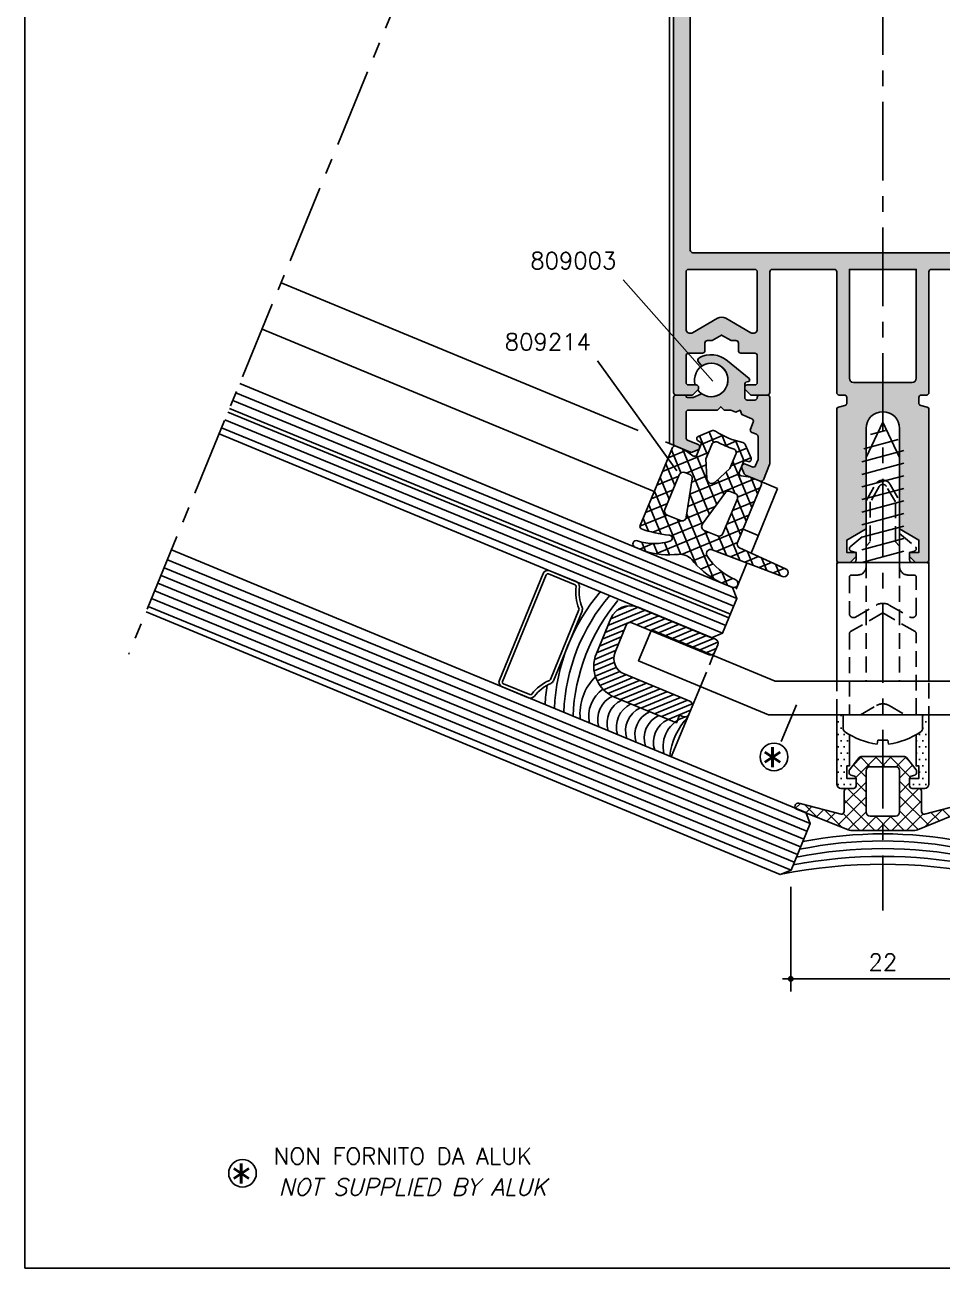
# Model space of a CAD drawing. Extents: x 0 to 1130, y -960 to 577.
# Drawn here: x 690 to 799.6, y -320 to -171.5 of the extents above; entities that cross this region are included whole.
import ezdxf

# ---------------------------------------------------------------- set-up
doc = ezdxf.new("R2010")
doc.units = 0
doc.header["$LTSCALE"] = 7.5
doc.header["$MEASUREMENT"] = 0
doc.linetypes.add('CENTER', pattern=[2, 1.25, -0.25, 0.25, -0.25])
doc.linetypes.add('HIDDEN', pattern=[0.375, 0.25, -0.125])
doc.layers.get('0').update_dxf_attribs({"linetype": 'CONTINUOUS'})
doc.layers.get('DEFPOINTS').update_dxf_attribs({"linetype": 'CONTINUOUS'})
for name, color, linetype in [('ACCESSORI', 200, 'CONTINUOUS'), ('ASSI', 1, 'CENTER'), ('FILL', 8, 'CONTINUOUS'), ('FINE', 7, 'CONTINUOUS'), ('GOMMA', 3, 'CONTINUOUS'), ('GROSSA', 4, 'CONTINUOUS'), ('MARCHIO', 7, 'CONTINUOUS'), ('NASC', 7, 'HIDDEN'), ('QUOTE', 254, 'CONTINUOUS'), ('TESTO', 2, 'CONTINUOUS'), ('TRATTEGGI', 140, 'CONTINUOUS'), ('VETRO', 6, 'CONTINUOUS'), ('VITERIA', 40, 'CONTINUOUS')]:
    doc.layers.add(name, color=color, linetype=linetype)
doc.styles.add('ING', font='romans.shx', dxfattribs={"oblique": 15})
doc.styles.get("Standard").update_dxf_attribs({"font": 'romans.shx'})
doc.dimstyles.new('SCALA_1-1$0', dxfattribs={"dimtxt": 2, "dimasz": 1, "dimexe": 1.5, "dimexo": 1.5, "dimgap": 1, "dimtad": 3, "dimdsep": 46, "dimtxsty": 'Standard', "dimblk1": 'PUNTO', "dimblk2": 'PUNTO', "dimsah": 1, "dimcen": 0.09, "dimclrt": 2, "dimadec": 0, "dimazin": 0, "dimtfac": 0.7, "dimtmove": 0, "dimatfit": 3, "dimldrblk": 'PUNTO', "dimfxl": 1, "dimtolj": 2, "dimarcsym": 0})

# ---------------------------------------------------------------- blocks, each defined once
blk = doc.blocks.new('PUNTO')
blk.add_line((-1, 0), (1, 0))
at = {"const_width": 0.35}
blk.add_lwpolyline([(-0.175, 0, 1), (0.175, 0, 1)], format="xyb", close=True, dxfattribs=at)
blk = doc.blocks.new('*D156')
at = {"layer": 'DEFPOINTS', "color": 0, "transparency": 16777216}
for p in [(781.48, -272.97), (803.48, -272.97), (803.48, -285.45)]:
    blk.add_point(p, dxfattribs=at)
at = {"layer": 'FINE', "color": 0, "lineweight": -2, "transparency": 16777216}
for p, q in [((781.48, -274.47), (781.48, -286.95)), ((803.48, -274.47), (803.48, -286.95)), ((782.48, -285.45), (802.48, -285.45))]:
    blk.add_line(p, q, dxfattribs=at)
at = {"layer": 'FINE', "color": 0, "lineweight": -2, "transparency": 16777216, "rotation": 180}
blk.add_blockref('PUNTO', (781.48, -285.45), dxfattribs=at)
at = {"layer": 'FINE', "color": 0, "lineweight": -2, "transparency": 16777216}
blk.add_blockref('PUNTO', (803.48, -285.45), dxfattribs=at)
at = {"layer": 'FINE', "color": 2, "transparency": 16777216, "insert": (792.48, -283.45), "char_height": 2, "attachment_point": 5}
blk.add_mtext('\\A2;22', dxfattribs=at)

msp = doc.modelspace()

# ---------------------------------------------------------------- hatches: boundary and pattern name
at = {"layer": 'FILL'}
h = msp.add_hatch(color=253, dxfattribs=at)
edge = h.paths.add_edge_path(flags=16)
edge.add_arc((769.7765, -114.6111), 0.3, 90, 180)
edge.add_line((769.4765, -114.6111), (769.4765, -198.4111))
edge.add_arc((769.7765, -198.4111), 0.3, 180, 270)
edge.add_line((769.7765, -198.7111), (815.1765, -198.7111))
edge.add_arc((815.1765, -198.4111), 0.3, 270, 360)
edge.add_line((815.4765, -198.4111), (815.4765, -114.6111))
edge.add_arc((815.1765, -114.6111), 0.3, 0, 90)
edge.add_line((815.1765, -114.3111), (769.7765, -114.3111))
edge = h.paths.add_edge_path()
edge.add_line((777.1765, -214.5111), (776.2765, -214.5111))
edge.add_arc((776.2765, -214.8111), 0.3, 90, 180)
edge.add_line((775.9765, -214.8111), (775.9765, -214.8868))
edge.add_arc((776.2765, -214.8868), 0.3, 180, 225)
edge.add_line((776.0644, -215.099), (776.5886, -215.6232))
edge.add_arc((776.8008, -215.4111), 0.3, 225, 270)
edge.add_line((776.8008, -215.7111), (778.6765, -215.7111))
edge.add_arc((778.6765, -215.4111), 0.3, 270, 360)
edge.add_line((778.9765, -215.4111), (778.9765, -201.0111))
edge.add_arc((779.2765, -201.0111), 0.3, 90, 180, ccw=False)
edge.add_line((779.2765, -200.7111), (786.6765, -200.7111))
edge.add_arc((786.6765, -201.0111), 0.3, 0, 90, ccw=False)
edge.add_line((786.9765, -201.0111), (786.9765, -215.4111))
edge.add_arc((787.2765, -215.4111), 0.3, 180, 270)
edge.add_line((787.2765, -215.7111), (787.8765, -215.7111))
edge.add_arc((787.8765, -216.0111), 0.3, 0, 90, ccw=False)
edge.add_line((788.1765, -216.0111), (788.1765, -216.6594))
edge.add_arc((787.8765, -216.6594), 0.3, -75, 0, ccw=False)
edge.add_line((787.9542, -216.9492), (787.1989, -217.1515))
edge.add_arc((787.2765, -217.4413), 0.3, 105, 180)
edge.add_line((786.9765, -217.4413), (786.9765, -235.4111))
edge.add_arc((787.2765, -235.4111), 0.3, 180, 270)
edge.add_line((787.2765, -235.7111), (788.5765, -235.7111))
edge.add_line((788.5765, -235.7111), (789.2765, -235.0111))
edge.add_line((789.2765, -235.0111), (789.2765, -234.5111))
edge.add_line((789.2765, -234.5111), (788.1765, -234.5111))
edge.add_line((788.1765, -234.5111), (788.1765, -233.039))
edge.add_line((788.1765, -233.039), (790.4765, -231.7111))
edge.add_line((790.4765, -231.7111), (790.4765, -219.7111))
edge.add_arc((792.4765, -219.7111), 2, 0, 180, ccw=False)
edge.add_line((794.4765, -219.7111), (794.4765, -231.7111))
edge.add_line((794.4765, -231.7111), (796.7765, -233.039))
edge.add_line((796.7765, -233.039), (796.7765, -234.5111))
edge.add_line((796.7765, -234.5111), (795.6765, -234.5111))
edge.add_line((795.6765, -234.5111), (795.6765, -235.0111))
edge.add_line((795.6765, -235.0111), (796.3765, -235.7111))
edge.add_line((796.3765, -235.7111), (797.6765, -235.7111))
edge.add_arc((797.6765, -235.4111), 0.3, 270, 360)
edge.add_line((797.9765, -235.4111), (797.9765, -217.4413))
edge.add_arc((797.6765, -217.4413), 0.3, 0, 75)
edge.add_line((797.7542, -217.1515), (796.9989, -216.9492))
edge.add_arc((797.0765, -216.6594), 0.3, 180, 255, ccw=False)
edge.add_line((796.7765, -216.6594), (796.7765, -216.5111))
edge.add_line((796.7765, -216.5111), (796.7765, -216.0111))
edge.add_arc((797.0765, -216.0111), 0.3, 90, 180, ccw=False)
edge.add_line((797.0765, -215.7111), (797.6765, -215.7111))
edge.add_arc((797.6765, -215.4111), 0.3, 270, 360)
edge.add_line((797.9765, -215.4111), (797.9765, -201.0111))
edge.add_arc((798.2765, -201.0111), 0.3, 90, 180, ccw=False)
edge.add_line((798.2765, -200.7111), (805.6765, -200.7111))
edge.add_arc((805.6765, -201.0111), 0.3, 0, 90, ccw=False)
edge.add_line((805.9765, -201.0111), (805.9765, -215.4111))
edge.add_arc((806.2765, -215.4111), 0.3, 180, 270)
edge.add_line((806.2765, -215.7111), (808.1522, -215.7111))
edge.add_arc((808.1522, -215.4111), 0.3, 270, 315)
edge.add_line((808.3644, -215.6232), (808.8886, -215.099))
edge.add_arc((808.6765, -214.8868), 0.3, 315, 360)
edge.add_line((808.9765, -214.8868), (808.9765, -214.8111))
edge.add_arc((808.6765, -214.8111), 0.3, 0, 90)
edge.add_line((808.6765, -214.5111), (807.7765, -214.5111))
edge.add_arc((807.7765, -214.2111), 0.3, 180, 270, ccw=False)
edge.add_line((807.4765, -214.2111), (807.4765, -211.0111))
edge.add_arc((807.7765, -211.0111), 0.3, 90, 180, ccw=False)
edge.add_line((807.7765, -210.7111), (809.4265, -210.7111))
edge.add_arc((809.4265, -210.4111), 0.3, 270, 360)
edge.add_line((809.7265, -210.4111), (809.7265, -209.5111))
edge.add_arc((810.0265, -209.5111), 0.3, 90, 180, ccw=False)
edge.add_line((810.0265, -209.2111), (810.5925, -209.2111))
edge.add_line((810.5925, -209.2111), (811.7265, -208.5564))
edge.add_line((811.7265, -208.5564), (812.8605, -209.2111))
edge.add_line((812.8605, -209.2111), (813.4265, -209.2111))
edge.add_arc((813.4265, -209.5111), 0.3, 0, 90, ccw=False)
edge.add_line((813.7265, -209.5111), (813.7265, -210.4111))
edge.add_arc((814.0265, -210.4111), 0.3, 180, 270)
edge.add_line((814.0265, -210.7111), (815.6765, -210.7111))
edge.add_arc((815.6765, -211.0111), 0.3, 0, 90, ccw=False)
edge.add_line((815.9765, -211.0111), (815.9765, -214.2111))
edge.add_arc((815.6765, -214.2111), 0.3, 270, 360, ccw=False)
edge.add_line((815.6765, -214.5111), (814.7765, -214.5111))
edge.add_arc((814.7765, -214.8111), 0.3, 90, 180)
edge.add_line((814.4765, -214.8111), (814.4765, -214.8868))
edge.add_arc((814.7765, -214.8868), 0.3, 180, 225)
edge.add_line((814.5644, -215.099), (815.0886, -215.6232))
edge.add_arc((815.3008, -215.4111), 0.3, 225, 270)
edge.add_line((815.3008, -215.7111), (817.1765, -215.7111))
edge.add_arc((817.1765, -215.4111), 0.3, 270, 360)
edge.add_line((817.4765, -215.4111), (817.4765, -111.7111))
edge.add_arc((816.4765, -111.7111), 1, 0, 90)
edge.add_line((816.4765, -110.7111), (768.4765, -110.7111))
edge.add_arc((768.4765, -111.7111), 1, 90, 180)
edge.add_line((767.4765, -111.7111), (767.4765, -215.4111))
edge.add_arc((767.7765, -215.4111), 0.3, 180, 270)
edge.add_line((767.7765, -215.7111), (769.6522, -215.7111))
edge.add_arc((769.6522, -215.4111), 0.3, 270, 315)
edge.add_line((769.8644, -215.6232), (770.3886, -215.099))
edge.add_arc((770.1765, -214.8868), 0.3, 315, 360)
edge.add_line((770.4765, -214.8868), (770.4765, -214.8111))
edge.add_arc((770.1765, -214.8111), 0.3, 0, 90)
edge.add_line((770.1765, -214.5111), (769.2765, -214.5111))
edge.add_arc((769.2765, -214.2111), 0.3, 180, 270, ccw=False)
edge.add_line((768.9765, -214.2111), (768.9765, -211.0111))
edge.add_arc((769.2765, -211.0111), 0.3, 90, 180, ccw=False)
edge.add_line((769.2765, -210.7111), (770.9265, -210.7111))
edge.add_arc((770.9265, -210.4111), 0.3, 270, 360)
edge.add_line((771.2265, -210.4111), (771.2265, -209.5111))
edge.add_arc((771.5265, -209.5111), 0.3, 90, 180, ccw=False)
edge.add_line((771.5265, -209.2111), (772.0925, -209.2111))
edge.add_line((772.0925, -209.2111), (773.2265, -208.5564))
edge.add_line((773.2265, -208.5564), (774.3605, -209.2111))
edge.add_line((774.3605, -209.2111), (774.9265, -209.2111))
edge.add_arc((774.9265, -209.5111), 0.3, 0, 90, ccw=False)
edge.add_line((775.2265, -209.5111), (775.2265, -210.4111))
edge.add_arc((775.5265, -210.4111), 0.3, 180, 270)
edge.add_line((775.5265, -210.7111), (777.1765, -210.7111))
edge.add_arc((777.1765, -211.0111), 0.3, 0, 90, ccw=False)
edge.add_line((777.4765, -211.0111), (777.4765, -214.2111))
edge.add_arc((777.1765, -214.2111), 0.3, -90, 0, ccw=False)
edge = h.paths.add_edge_path(flags=16)
edge.add_line((768.9765, -207.8347), (768.9765, -201.0111))
edge.add_arc((769.2765, -201.0111), 0.3, 90, 180, ccw=False)
edge.add_line((769.2765, -200.7111), (777.1765, -200.7111))
edge.add_arc((777.1765, -201.0111), 0.3, 0, 90, ccw=False)
edge.add_line((777.4765, -201.0111), (777.4765, -207.8347))
edge.add_arc((776.9765, -207.8347), 0.5, -120, 0, ccw=False)
edge.add_line((776.7265, -208.2677), (773.7265, -206.5357))
edge.add_arc((773.2265, -207.4017), 1, 60, 120)
edge.add_line((772.7265, -206.5357), (769.7265, -208.2677))
edge.add_arc((769.4765, -207.8347), 0.5, 180, 300, ccw=False)
edge = h.paths.add_edge_path(flags=16)
edge.add_line((796.4765, -213.7111), (796.4765, -200.7111))
edge.add_line((796.4765, -200.7111), (788.4765, -200.7111))
edge.add_line((788.4765, -200.7111), (788.4765, -213.7111))
edge.add_arc((788.9765, -213.7111), 0.5, 180, 270)
edge.add_line((788.9765, -214.2111), (795.9765, -214.2111))
edge.add_arc((795.9765, -213.7111), 0.5, 270, 360)
edge = h.paths.add_edge_path(flags=16)
edge.add_arc((811.7265, -207.4017), 1, 60, 120, ccw=False)
edge.add_line((812.2265, -206.5357), (815.2265, -208.2677))
edge.add_arc((815.4765, -207.8347), 0.5, 240, 360)
edge.add_line((815.9765, -207.8347), (815.9765, -201.0111))
edge.add_arc((815.6765, -201.0111), 0.3, 0, 90)
edge.add_line((815.6765, -200.7111), (807.7765, -200.7111))
edge.add_arc((807.7765, -201.0111), 0.3, 90, 180)
edge.add_line((807.4765, -201.0111), (807.4765, -207.8347))
edge.add_arc((807.9765, -207.8347), 0.5, 180, 300)
edge.add_line((808.2265, -208.2677), (811.2265, -206.5357))
msp.add_hatch(color=253, dxfattribs=at).paths.add_polyline_path([(778.9765, -216.0111, 0.41421356), (778.6765, -215.7111), (777.7765, -215.7111, 0.41421356), (777.4765, -216.0111, -0.41421356), (777.1765, -216.3111), (776.2765, -216.3111, -0.41421356), (775.9765, -216.0111), (775.9765, -214.3783, -0.33945426), (776.1247, -214.1851), (776.4283, -214.1038, 0.60661482), (776.5052, -213.7575), (773.9062, -211.6141, 0.30885446), (770.5395, -211.2777, 0.4472136), (770.4374, -211.7131), (770.7199, -212.1164, 0.38779458), (770.983, -212.1753, -1.76261621), (770.9183, -215.6082, 0.2537088), (770.728, -215.5967), (769.8392, -216.0111), (769.1265, -216.0111, -0.41421356), (768.9765, -215.8611, 0.41421356), (768.8265, -215.7111), (767.7719, -215.7111, 0.41421356), (767.4719, -216.0111), (767.4719, -221.5082, 0.30334668), (767.6571, -221.7853), (769.4852, -222.5425, 0.19891237), (769.7148, -222.5425), (770.3998, -222.2588, 0.23202478), (770.5744, -222.0606, 0.45178835), (770.4287, -221.6345), (769.1571, -221.1078, -0.30334668), (768.9719, -220.8306), (768.9719, -217.8111, -0.41421356), (769.2719, -217.5111), (772.7194, -217.5111), (773.1173, -217.1111), (773.5152, -217.5111), (774.3235, -217.5111), (774.9072, -217.7529), (775.4279, -217.5356), (775.6424, -218.0574), (776.8454, -218.5557, -0.41421356), (777.0077, -218.9477), (776.6633, -219.7792, 0.41421356), (776.8257, -220.1711), (777.3913, -220.4054, -0.30334668), (777.5765, -220.6826), (777.5765, -223.4049), (777.2763, -224.1439, -0.41623157), (776.8836, -224.3082), (776.0644, -223.9689, 0.45178835), (775.6602, -224.1671, 0.23202478), (775.6435, -224.4308), (775.9272, -225.1158, 0.19891237), (776.0895, -225.2782), (777.8178, -225.9941, 0.41623157), (778.2106, -225.8298), (778.9545, -223.9984, 0.09675376), (778.9765, -223.8855)])
h = msp.add_hatch(dxfattribs=at)
h.set_pattern_fill('ANSI37', color=137, scale=10, angle=337.5, style=0)
h.set_pattern_definition([(22.5, (690, -320), (-0.478354, 1.154849), []), (112.5, (690, -320), (-1.154849, -0.478354), [])])
h.paths.add_polyline_path([(768.2957, -234.7411, 0.02794882), (768.0723, -234.7462), (767.5663, -234.7738, -0.11061204), (763.7454, -234.2315), (762.8127, -233.8452, -0.92924617), (763.1712, -233.1324, 0.16496881), (767.1622, -233.1255, 0.79048834), (766.9215, -232.4643, -0.0531271), (763.6547, -231.7039, -0.41421356), (763.4923, -231.3119), (767.3556, -221.9852, -0.41421356), (767.7475, -221.8228), (768.8575, -222.2826, -0.06554346), (768.9253, -222.3217), (769.7822, -222.9792, 0.49314543), (770.242, -222.856), (770.7692, -221.5833, 0.38887873), (770.6768, -221.3294), (770.4143, -221.1928, -0.63707026), (770.4381, -220.6495), (772.0168, -219.9956, -0.24541991), (772.4779, -220.0366, 0.04434286), (774.047, -220.8561), (773.6643, -221.78, -0.0226568), (772.7535, -221.3534, 0.44100912), (772.0592, -221.6048), (771.3507, -223.3153), (771.4545, -225.6939, 0.29147342), (771.8244, -226.2221)])
h.paths.add_polyline_path([(769.7172, -225.7259, 0.32883045), (769.4107, -225.2177), (768.8234, -224.9744, 0.41421356), (768.1701, -225.245), (766.448, -229.4025, 0.41421356), (766.7186, -230.0557), (768.3063, -230.7134, 0.5050829), (768.9955, -230.2977)], flags=16)
h.paths.add_polyline_path([(771.8244, -226.2221, 0.29147342), (772.4593, -226.1101), (774.2147, -224.5016), (774.9232, -222.7911, 0.44100912), (774.61, -222.1224, -0.0226568), (773.6643, -221.78), (774.047, -220.8561, 0.04434286), (775.736, -221.3861, -0.24541991), (776.0911, -221.6832), (776.745, -223.2619, -0.63707026), (776.3776, -223.6628), (776.0955, -223.5739, 0.38887873), (775.8505, -223.6881), (775.3234, -224.9608, 0.49314543), (775.5614, -225.373), (776.6714, -225.5192), (777.8178, -225.9941, -0.41421356), (777.9802, -226.386), (775.1043, -233.3291, 0.4052433), (775.3608, -233.9763), (777.4246, -234.9064), (776.3105, -235.8009), (772.0759, -234.1979, 0.67565586), (771.4473, -234.8803, 0.14945272), (774.8647, -237.7597, -0.92574555), (774.5335, -238.7001), (773.1068, -238.1091, -0.09819273), (769.951, -235.7311), (769.6565, -235.339, 0.19269455), (768.2957, -234.7411)])
h.paths.add_polyline_path([(770.9427, -231.1043, 0.5050829), (771.1361, -231.8855), (772.7238, -232.5432, 0.41421356), (773.3771, -232.2726), (775.0992, -228.1151, 0.41421356), (774.8286, -227.4618), (774.2413, -227.2186, 0.32883045), (773.6652, -227.3612)], flags=16)
h.paths.add_polyline_path([(776.3105, -235.8009), (777.4246, -234.9064), (780.8615, -236.4554, -0.96973923), (780.479, -237.3788)])
h = msp.add_hatch(dxfattribs=at)
h.set_pattern_fill('DOTS', color=2, scale=12, style=0)
h.set_pattern_definition([(0, (690, -320), (0.375, 0.75), [0, -0.75])])
h.paths.add_polyline_path([(788.4765, -256.2695, -0.01725615), (787.9447, -255.9329, -0.24790307), (787.7265, -255.5199), (787.7265, -253.9005), (786.9765, -253.9005), (786.9765, -262.2111, 0.41421356), (787.4765, -262.7111), (788.9765, -262.7111, 0.41421356), (789.2765, -262.4111), (789.2765, -261.531, 0.01654728), (789.2759, -261.5111), (788.1765, -261.5111), (788.1765, -260.0111), (788.4765, -260.0111)])
h.paths.add_polyline_path([(797.9765, -253.9005), (797.2265, -253.9005), (797.2265, -255.5245, -0.24957572), (797.0057, -255.9393, -0.01675791), (796.4765, -256.2703), (796.4765, -260.0111), (796.7765, -260.0111), (796.7765, -261.5111), (795.6772, -261.5111, 0.01654728), (795.6765, -261.531), (795.6765, -262.4111, 0.41421356), (795.9765, -262.7111), (797.4765, -262.7111, 0.41421356), (797.9765, -262.2111)])
h = msp.add_hatch(dxfattribs=at)
h.set_pattern_fill('ANSI37', color=137, scale=10, angle=90, style=0)
h.set_pattern_definition([(135, (690, -320), (-0.883883, -0.883883), []), (225, (690, -320), (0.883883, -0.883883), [])])
edge = h.paths.add_edge_path(flags=16)
edge.add_arc((793.9765, -265.5168), 0.5, 270, 360)
edge.add_line((794.4765, -265.5168), (794.4765, -260.6032))
edge.add_arc((793.9765, -260.6032), 0.5, 360, 450)
edge.add_line((793.9765, -260.1032), (790.9765, -260.1032))
edge.add_arc((790.9765, -260.6032), 0.5, 90, 180)
edge.add_line((790.4765, -260.6032), (790.4765, -265.5168))
edge.add_arc((790.9765, -265.5168), 0.5, 180, 270)
edge.add_line((790.9765, -266.0168), (793.9765, -266.0168))
edge = h.paths.add_edge_path()
edge.add_line((789.0725, -261.2467), (788.6409, -261.1009))
edge.add_arc((788.7369, -260.8167), 0.3, 180, 251.337282, ccw=False)
edge.add_line((788.4369, -260.8167), (788.4369, -260.6582))
edge.add_arc((788.7369, -260.6582), 0.3, 140.439926, 180, ccw=False)
edge.add_line((788.5056, -260.4671), (789.6511, -259.0163))
edge.add_arc((789.8824, -259.2073), 0.3, 90, 140.439926, ccw=False)
edge.add_line((789.8824, -258.9073), (795.0706, -258.9073))
edge.add_arc((795.0706, -259.2073), 0.3, 39.560074, 90, ccw=False)
edge.add_line((795.3019, -259.0163), (796.4474, -260.4671))
edge.add_arc((796.2162, -260.6582), 0.3, 0, 39.560074, ccw=False)
edge.add_line((796.5162, -260.6582), (796.5162, -260.8167))
edge.add_arc((796.2162, -260.8167), 0.3, -71.337282, 0, ccw=False)
edge.add_line((796.3122, -261.1009), (795.8805, -261.2467))
edge.add_arc((795.9765, -261.531), 0.3, 108.662718, 180)
edge.add_line((795.6765, -261.531), (795.6765, -262.4111))
edge.add_arc((795.9765, -262.4111), 0.3, 180, 270)
edge.add_line((795.9765, -262.7111), (796.7872, -262.7111))
edge.add_arc((796.7872, -263.0111), 0.3, 0, 90, ccw=False)
edge.add_line((797.0872, -263.0111), (797.0872, -265.4668))
edge.add_arc((797.3872, -265.4668), 0.3, 180, 281.277707)
edge.add_line((797.4459, -265.761), (802.3539, -264.4935))
edge.add_arc((802.5765, -264.8258), 0.4, -47.165769, 123.817397, ccw=False)
edge.add_line((802.8485, -265.1191), (796.6256, -267.6522))
edge.add_arc((796.2864, -266.7115), 1, 270, 289.831795, ccw=False)
edge.add_line((796.2864, -267.7115), (788.6666, -267.7115))
edge.add_arc((788.6666, -266.7115), 1, 250.168205, 270, ccw=False)
edge.add_line((788.3274, -267.6522), (782.1046, -265.148))
edge.add_arc((782.3765, -264.8547), 0.4, 56.182603, 227.165769, ccw=False)
edge.add_line((782.5991, -264.5224), (787.5071, -265.761))
edge.add_arc((787.5658, -265.4668), 0.3, 258.722293, 360)
edge.add_line((787.8658, -265.4668), (787.8658, -263.0111))
edge.add_arc((788.1658, -263.0111), 0.3, 90, 180, ccw=False)
edge.add_line((788.1658, -262.7111), (788.9765, -262.7111))
edge.add_arc((788.9765, -262.4111), 0.3, 270, 360)
edge.add_line((789.2765, -262.4111), (789.2765, -261.531))
edge.add_arc((788.9765, -261.531), 0.3, 360, 431.337282)
at = {"layer": 'TRATTEGGI'}
h = msp.add_hatch(dxfattribs=at)
h.set_pattern_fill('ANSI31', color=256, scale=5, angle=22.5, style=0)
h.set_pattern_definition([(22.5, (658.7401, -297.21437), (-0.239177, 0.5774247), [])])
h.paths.add_polyline_path([(761.5704, -249.0306, -0.41421356), (760.488, -246.4174), (761.8274, -243.1839, -0.41421356), (762.4807, -242.9133), (771.7195, -246.7401, 0.41421356), (772.3728, -246.4695), (772.7555, -245.5456, 0.41421356), (772.4849, -244.8923), (763.2461, -241.0655, 0.41421356), (759.9797, -242.4185), (758.2576, -246.5759, 0.41421356), (760.4224, -251.8022), (767.8134, -254.8637), (768.1961, -253.9398), (768.658, -254.1311, 0.41421356), (769.3113, -253.8605), (769.694, -252.9366, 0.41421356), (769.4234, -252.2834)])

# ---------------------------------------------------------------- linework, layer by layer
at = {"layer": 'ACCESSORI'}
msp.add_lwpolyline([(770.689, -250.5346), (769.3113, -253.8605, -0.41421356), (768.658, -254.1311), (768.1961, -253.9398), (767.8134, -254.8637), (760.4224, -251.8022, -0.41421356), (758.2576, -246.5759), (759.9797, -242.4185, -0.41421356), (763.2461, -241.0655), (772.4849, -244.8923, -0.41421356), (772.7555, -245.5456), (772.3728, -246.4695, -0.41421356), (771.7195, -246.7401), (762.4807, -242.9133, 0.41421356), (761.8274, -243.1839), (760.488, -246.4174, 0.41421356), (761.5704, -249.0306), (769.4234, -252.2834, -0.41421356), (769.694, -252.9366)], format="xyb", dxfattribs=at)
msp.add_lwpolyline([(772.3728, -246.4695), (772.2197, -246.839)], dxfattribs=at)
at = {"layer": 'ASSI'}
for p, q in [((792.4765, -105.7111), (792.4765, -277.2926)), ((759.3883, -107.7252), (702.3983, -246.6813))]:
    msp.add_line(p, q, dxfattribs=at)
at = {"layer": 'FINE'}
for p, q in [((766.9765, -221.4994), (766.9765, -113.9063)), ((763.241, -219.9528), (720.6011, -202.2984)), ((765.1787, -227.2537), (718.3256, -207.8465)), ((766.9765, -221.4994), (766.5305, -221.3148)), ((766.9765, -221.4994), (767.7537, -221.8212)), ((776.7328, -234.5946), (779.9002, -226.8718)), ((779.9002, -226.8718), (777.8178, -225.9941)), ((777.5967, -232.4881), (775.776, -231.7207)), ((774.9723, -238.8871), (776.2478, -235.7771)), ((767.2079, -258.9385), (769.3113, -253.8605))]:
    msp.add_line(p, q, dxfattribs=at)
for centre, radius, start, end in [((776.1457, -254.1136), 22.9151, 139.359155, 177.607934), ((777.2564, -254.5692), 22.9156, 139.359327, 177.618511), ((778.3468, -255.0203), 22.8957, 139.859784, 177.638091), ((762.555, -253.782), 6.2505, 134.805317, 186.010388), ((776.5326, -253.9916), 24.4347, 171.510264, 176.955977), ((761.1702, -254.0351), 3.8181, 123.716726, 193.044672), ((761.4572, -254.4492), 3.0341, 114.788801, 197.416277), ((762.5607, -254.9062), 3.0284, 114.912388, 197.509049), ((763.6701, -255.3633), 3.0283, 114.966355, 197.563514), ((764.7795, -255.8205), 3.0283, 115.020334, 197.617969), ((765.8889, -256.2777), 3.0282, 115.074324, 197.672414), ((766.9983, -256.7349), 3.0281, 115.128326, 197.726849), ((768.1077, -257.1921), 3.0281, 115.182339, 197.781275), ((769.9047, -257.6934), 3.6778, 106.617129, 193.898704), ((775.1457, -259.7587), 8.1658, 136.975786, 173.712558)]:
    msp.add_arc(centre, radius, start, end, dxfattribs=at)
at = {"layer": 'GOMMA'}
for points in [[(776.0911, -221.6832, 0.24541991), (775.736, -221.3861, -0.08886044), (772.4779, -220.0366, 0.24541991), (772.0168, -219.9956), (770.4381, -220.6495, 0.63707026), (770.4143, -221.1928), (770.6768, -221.3294, -0.38887873), (770.7692, -221.5833), (770.242, -222.856, -0.49314543), (769.7822, -222.9792), (768.9253, -222.3217, 0.06554346), (768.8575, -222.2826), (767.7475, -221.8228, 0.41421356), (767.3556, -221.9852), (763.4923, -231.3119, 0.41421356), (763.6547, -231.7039, 0.0531271), (766.9215, -232.4643, -0.79048834), (767.1622, -233.1255, -0.16496881), (763.1712, -233.1324, 1), (762.8651, -233.8715), (763.4586, -234.1174, 0.11946707), (767.5663, -234.7738), (768.0723, -234.7462, -0.2218381), (769.6565, -235.339), (769.951, -235.7311, 0.10019344), (773.1794, -238.1439), (774.4714, -238.679, 1), (774.8541, -237.7551, -0.14906762), (771.4473, -234.8803, -0.67565586), (772.0759, -234.1979), (780.479, -237.3788, 0.96973923), (780.8615, -236.4554), (775.3608, -233.9763, -0.4052433), (775.1043, -233.3291), (777.9802, -226.386, 0.41421356), (777.8178, -225.9941), (776.6714, -225.5192), (775.5614, -225.373, -0.49314543), (775.3234, -224.9608), (775.8505, -223.6881, -0.38887873), (776.0955, -223.5739), (776.3776, -223.6628, 0.63707026), (776.745, -223.2619)], [(772.7535, -221.3534, 0.04533687), (774.61, -222.1224, -0.44100912), (774.9232, -222.7911), (774.2147, -224.5016), (772.4593, -226.1101, -0.63707026), (771.4545, -225.6939), (771.3507, -223.3153), (772.0592, -221.6048, -0.44100912)], [(769.4107, -225.2177), (768.8234, -224.9744, 0.41421356), (768.1701, -225.245), (766.448, -229.4025, 0.41421356), (766.7186, -230.0557), (768.3063, -230.7134, 0.5050829), (768.9955, -230.2977), (769.7172, -225.7259, 0.32883045)], [(774.2413, -227.2186), (774.8286, -227.4618, -0.41421356), (775.0992, -228.1151), (773.3771, -232.2726, -0.41421356), (772.7238, -232.5432), (771.1361, -231.8855, -0.5050829), (770.9427, -231.1043), (773.6652, -227.3612, -0.32883045)], [(793.9765, -266.0168, 0.41421356), (794.4765, -265.5168), (794.4765, -260.6032, 0.41421356), (793.9765, -260.1032), (790.9765, -260.1032, 0.41421356), (790.4765, -260.6032), (790.4765, -265.5168, 0.41421356), (790.9765, -266.0168)]]:
    msp.add_lwpolyline(points, format="xyb", close=True, dxfattribs=at)
at = {"layer": 'GOMMA', "color": 7, "linetype": 'HIDDEN'}
for points in [[(786.9765, -253.9005), (786.9765, -236.0111, -0.41421356), (787.2765, -235.7111), (788.9765, -235.7111, 0.41421356), (789.2765, -235.4111), (789.2765, -234.5111), (788.6989, -234.3563, -0.6068149), (788.5837, -233.8367), (790.4765, -232.2485), (790.4765, -228.351), (791.6105, -226.3869, -0.57735027), (793.3425, -226.3869), (794.4765, -228.351), (794.4765, -232.2485), (796.3693, -233.8367, -0.6068149), (796.2542, -234.3563), (795.6765, -234.5111), (795.6765, -235.4111, 0.41421356), (795.9765, -235.7111), (797.6765, -235.7111, -0.41421356), (797.9765, -236.0111), (797.9765, -253.9005)], [(796.4675, -253.9005, 0.04764925), (796.4765, -253.8059), (796.4765, -244.2307, 0.26794919), (796.3265, -243.9709), (792.4765, -241.7481), (788.6265, -243.9709, 0.26794919), (788.4765, -244.2307), (788.4765, -253.8059, 0.04764925), (788.4855, -253.9005)], [(789.8126, -253.9005), (791.7265, -252.7955, -0.26794919), (793.2265, -252.7955), (795.1405, -253.9005)]]:
    msp.add_lwpolyline(points, format="xyb", dxfattribs=at)
msp.add_lwpolyline([(790.4765, -233.7485), (790.4765, -236.2111, -0.41421356), (789.4765, -237.2111), (788.7765, -237.2111, 0.41421356), (788.4765, -237.5111), (788.4765, -241.8059, 0.57735027), (789.2265, -242.2389), (791.7265, -240.7955, -0.26794919), (793.2265, -240.7955), (795.7265, -242.2389, 0.57735027), (796.4765, -241.8059), (796.4765, -237.5111, 0.41421356), (796.1765, -237.2111), (795.4765, -237.2111, -0.41421356), (794.4765, -236.2111), (794.4765, -233.7485), (793.9765, -233.2485), (793.9765, -228.485), (792.9095, -226.6369, 0.57735027), (792.0435, -226.6369), (790.9765, -228.485), (790.9765, -233.2485)], format="xyb", close=True, dxfattribs=at)
at = {"layer": 'GOMMA'}
for points in [[(788.4765, -256.2695), (788.4765, -260.0111), (788.1765, -260.0111), (788.1765, -261.5111), (789.2765, -261.5111), (789.2765, -262.4111, -0.41421356), (788.9765, -262.7111), (787.4765, -262.7111, -0.41421356), (786.9765, -262.2111), (786.9765, -253.9005)], [(797.9765, -253.9005), (797.9765, -262.2111, -0.41421356), (797.4765, -262.7111), (795.9765, -262.7111, -0.41421356), (795.6765, -262.4111), (795.6765, -261.5111), (796.7765, -261.5111), (796.7765, -260.0111), (796.4765, -260.0111), (796.4765, -256.2703)], [(802.8485, -265.1191), (796.6256, -267.6522, -0.08674916), (796.2864, -267.7115), (788.6666, -267.7115, -0.08674916), (788.3274, -267.6522), (782.1046, -265.148, -0.92425428), (782.5991, -264.5224), (787.5071, -265.761, 0.47311273), (787.8658, -265.4668), (787.8658, -263.0111, -0.41421356), (788.1658, -262.7111), (788.9765, -262.7111, 0.41421356), (789.2765, -262.4111), (789.2765, -261.531, 0.32172576), (789.0725, -261.2467), (788.6409, -261.1009, -0.32172576), (788.4369, -260.8167), (788.4369, -260.6582, -0.17434843), (788.5056, -260.4671), (789.6511, -259.0163, -0.2237094), (789.8824, -258.9073), (795.0706, -258.9073, -0.2237094), (795.3019, -259.0163), (796.4474, -260.4671, -0.17434843), (796.5162, -260.6582), (796.5162, -260.8167, -0.32172576), (796.3122, -261.1009), (795.8805, -261.2467, 0.32172576), (795.6765, -261.531), (795.6765, -262.4111, 0.41421356), (795.9765, -262.7111), (796.7872, -262.7111, -0.41421356), (797.0872, -263.0111), (797.0872, -265.4668, 0.47311273), (797.4459, -265.761), (802.3539, -264.4935, -0.92425428)]]:
    msp.add_lwpolyline(points, format="xyb", dxfattribs=at)
msp.add_arc((771.9765, -213.9111), 2, 216.869898, 197.457603, dxfattribs=at)
at = {"layer": 'GROSSA'}
msp.add_lwpolyline([(767.4765, -111.7111), (767.4765, -215.4111, 0.41421356), (767.7765, -215.7111), (769.6522, -215.7111, 0.19891237), (769.8644, -215.6232), (770.3886, -215.099, 0.19891237), (770.4765, -214.8868), (770.4765, -214.8111, 0.41421356), (770.1765, -214.5111), (769.2765, -214.5111, -0.41421356), (768.9765, -214.2111), (768.9765, -211.0111, -0.41421356), (769.2765, -210.7111), (770.9265, -210.7111, 0.41421356), (771.2265, -210.4111), (771.2265, -209.5111, -0.41421356), (771.5265, -209.2111), (772.0925, -209.2111), (773.2265, -208.5564), (774.3605, -209.2111), (774.9265, -209.2111, -0.41421356), (775.2265, -209.5111), (775.2265, -210.4111, 0.41421356), (775.5265, -210.7111), (777.1765, -210.7111, -0.41421356), (777.4765, -211.0111), (777.4765, -214.2111, -0.41421356), (777.1765, -214.5111), (776.2765, -214.5111, 0.41421356), (775.9765, -214.8111), (775.9765, -214.8868, 0.19891237), (776.0644, -215.099), (776.5886, -215.6232, 0.19891237), (776.8008, -215.7111), (778.6765, -215.7111, 0.41421356), (778.9765, -215.4111), (778.9765, -201.0111, -0.41421356), (779.2765, -200.7111), (786.6765, -200.7111, -0.41421356), (786.9765, -201.0111), (786.9765, -215.4111, 0.41421356), (787.2765, -215.7111), (787.8765, -215.7111, -0.41421356), (788.1765, -216.0111), (788.1765, -216.6594, -0.33945426), (787.9542, -216.9492), (787.1989, -217.1515, 0.33945426), (786.9765, -217.4413), (786.9765, -235.4111, 0.41421356), (787.2765, -235.7111), (788.5765, -235.7111), (789.2765, -235.0111), (789.2765, -234.5111), (788.1765, -234.5111), (788.1765, -233.039), (790.4765, -231.7111), (790.4765, -219.7111, -1), (794.4765, -219.7111), (794.4765, -231.7111), (796.7765, -233.039), (796.7765, -234.5111), (795.6765, -234.5111), (795.6765, -235.0111), (796.3765, -235.7111), (797.6765, -235.7111, 0.41421356), (797.9765, -235.4111), (797.9765, -217.4413, 0.33945426), (797.7542, -217.1515), (796.9989, -216.9492, -0.33945426), (796.7765, -216.6594), (796.7765, -216.5111), (796.7765, -216.0111, -0.41421356), (797.0765, -215.7111), (797.6765, -215.7111, 0.41421356), (797.9765, -215.4111), (797.9765, -201.0111, -0.41421356), (798.2765, -200.7111), (805.6765, -200.7111, -0.41421356)], format="xyb", dxfattribs=at)
for points in [[(769.7765, -114.3111, 0.41421356), (769.4765, -114.6111), (769.4765, -198.4111, 0.41421356), (769.7765, -198.7111), (815.1765, -198.7111, 0.41421356), (815.4765, -198.4111), (815.4765, -114.6111, 0.41421356), (815.1765, -114.3111)], [(768.9765, -207.8347), (768.9765, -201.0111, -0.41421356), (769.2765, -200.7111), (777.1765, -200.7111, -0.41421356), (777.4765, -201.0111), (777.4765, -207.8347, -0.57735027), (776.7265, -208.2677), (773.7265, -206.5357, 0.26794919), (772.7265, -206.5357), (769.7265, -208.2677, -0.57735027)], [(796.4765, -213.7111), (796.4765, -200.7111), (788.4765, -200.7111), (788.4765, -213.7111, 0.41421356), (788.9765, -214.2111), (795.9765, -214.2111, 0.41421356)], [(770.5911, -222.0265, 0.41421356), (770.4287, -221.6345), (769.1571, -221.1078, -0.30334668), (768.9719, -220.8306), (768.9719, -217.8111, -0.41421356), (769.2719, -217.5111), (772.7194, -217.5111), (773.1173, -217.1111), (773.5152, -217.5111), (774.3235, -217.5111), (774.9072, -217.7529), (775.4279, -217.5356), (775.6424, -218.0574), (776.8454, -218.5557, -0.41421356), (777.0077, -218.9477), (776.6633, -219.7792, 0.41421356), (776.8257, -220.1711), (777.3913, -220.4054, -0.30334668), (777.5765, -220.6826), (777.5765, -223.4049), (777.2763, -224.1439, -0.41623157), (776.8836, -224.3082), (776.0644, -223.9689, 0.41421356), (775.6724, -224.1312), (775.6435, -224.2012, 0.19891237), (775.6435, -224.4308), (775.9272, -225.1158, 0.19891237), (776.0895, -225.2782), (777.8178, -225.9941, 0.41623157), (778.2106, -225.8298), (778.9545, -223.9984, 0.09675376), (778.9765, -223.8855), (778.9765, -216.0111, 0.41421356), (778.6765, -215.7111), (777.7765, -215.7111, 0.41421356), (777.4765, -216.0111, -0.41421356), (777.1765, -216.3111), (776.2765, -216.3111, -0.41421356), (775.9765, -216.0111), (775.9765, -214.3783, -0.33945426), (776.1247, -214.1851), (776.4283, -214.1038, 0.60661482), (776.5052, -213.7575), (773.9062, -211.6141, 0.30885446), (770.5395, -211.2777, 0.4472136), (770.4374, -211.7131), (770.7199, -212.1164, 0.38779458), (770.983, -212.1753, -1.76261621), (770.9183, -215.6082, 0.2537088), (770.728, -215.5967), (769.8392, -216.0111), (769.1265, -216.0111, -0.41421356), (768.9765, -215.8611, 0.41421356), (768.8265, -215.7111), (767.7719, -215.7111, 0.41421356), (767.4719, -216.0111), (767.4719, -221.5082, 0.30334668), (767.6571, -221.7853), (769.4852, -222.5425, 0.19891237), (769.7148, -222.5425), (770.3998, -222.2588, 0.19891237), (770.5621, -222.0965)]]:
    msp.add_lwpolyline(points, format="xyb", close=True, dxfattribs=at)
msp.add_lwpolyline([(786.9765, -235.7111), (797.9765, -235.7111), (797.9765, -249.9005), (786.9765, -249.9005)], close=True, dxfattribs=at)
at = {"layer": 'MARCHIO'}
msp.add_lwpolyline([(690, -320), (690, -23), (900, -23), (900, -320)], close=True, dxfattribs=at)
at = {"layer": 'NASC'}
for p, q in [((790.4765, -235.7111), (790.4765, -249.9005)), ((794.4765, -235.7111), (794.4765, -249.9005)), ((770.689, -250.5346), (772.2197, -246.839))]:
    msp.add_line(p, q, dxfattribs=at)
at = {"layer": 'QUOTE'}
for p, q in [((761.449, -201.9368), (772.1729, -214.0683)), ((758.4155, -211.6375), (767.8563, -224.7641)), ((780.3433, -257.1031), (782.1764, -252.7341))]:
    msp.add_line(p, q, dxfattribs=at)
at = {"layer": 'QUOTE', "color": 2}
msp.add_lwpolyline([(779.6108, -249.9005), (764.8287, -243.7776), (763.2979, -247.4731), (778.8151, -253.9005), (792.4765, -253.9005), (806.1379, -253.9005), (821.6551, -247.4731), (820.1243, -243.7776), (805.3423, -249.9005), (792.4765, -249.9005)], close=True, dxfattribs=at)
at = {"layer": 'QUOTE'}
for centre in [(779.4785, -258.9364), (715.9964, -308.6679)]:
    msp.add_circle(centre, 1.648, dxfattribs=at)
for centre, radius, start, end in [((792.4766, -318.4538), 50.3255, 79.058081, 100.942043), ((792.4766, -323.6204), 53.724, 78.924759, 101.075356), ((792.4614, -318.2628), 49.2953, 78.346708, 101.614072), ((792.4765, -334.4742), 62.7221, 78.821251, 101.178666), ((792.4766, -329.047), 58.2213, 79.408233, 100.591877)]:
    msp.add_arc(centre, radius, start, end, dxfattribs=at)
at = {"layer": 'TRATTEGGI'}
for p, q in [((774.6721, -240.9275), (714.8248, -216.3824)), ((775.0516, -240.0023), (715.2043, -215.4572)), ((774.0884, -242.3094), (714.2556, -217.7702)), ((774.2719, -241.8846), (714.4312, -217.3421)), ((773.3295, -244.1598), (713.4967, -219.6206)), ((773.709, -243.2346), (713.8762, -218.6954)), ((783.7913, -266.8947), (707.0214, -235.4091)), ((783.0324, -268.7451), (706.2625, -237.2595)), ((783.4118, -267.8199), (706.6419, -236.3343)), ((782.6529, -269.6703), (705.883, -238.1847)), ((781.894, -271.5207), (705.1241, -240.0351)), ((782.2735, -270.5955), (705.5036, -239.1099)), ((781.5146, -272.446), (704.7446, -240.9603))]:
    msp.add_line(p, q, dxfattribs=at)
at = {"layer": 'VETRO'}
for points in [[(713.2029, -220.3369), (772.0229, -244.701), (773.3295, -244.1598), (775.0516, -240.0023), (774.5104, -238.6958), (715.6694, -214.323)], [(704.4767, -241.6136), (780.208, -272.9872), (781.5146, -272.446), (783.8107, -266.9027), (783.2695, -265.5961), (707.5124, -234.2118)]]:
    msp.add_lwpolyline(points, dxfattribs=at)
msp.add_lwpolyline([(756.5508, -241.5276), (753.134, -249.8398, -0.19502935), (752.8187, -250.1622, 0.12553016), (750.8674, -251.6793, -0.33690821), (750.1658, -251.8665), (746.999, -250.5677, -0.41421356), (746.6715, -249.7849), (751.9108, -237.0291, -0.41421356), (752.6936, -236.7016), (755.8604, -238.0005, -0.33690821), (756.2286, -238.6264, 0.12553016), (756.5526, -241.0767, -0.19502935)], format="xyb", close=True, dxfattribs=at)
at = {"layer": 'VETRO', "color": 7}
msp.add_lwpolyline([(756.1807, -241.3758), (752.7639, -249.6881, -0.19502935), (752.6588, -249.7955, 0.12553016), (750.5515, -251.434, -0.33690821), (750.3176, -251.4964), (747.1508, -250.1976, -0.41421356), (747.0416, -249.9367), (752.2809, -237.1809, -0.41421356), (752.5418, -237.0717), (755.7086, -238.3705, -0.33690821), (755.8314, -238.5792, 0.12553016), (756.1813, -241.2255, -0.19502935)], format="xyb", close=True, dxfattribs=at)
at = {"layer": 'VITERIA'}
for p, q in [((792.4765, -218.9511), (790.4765, -223.19)), ((794.4765, -223.19), (792.4765, -218.9511)), ((790.2132, -222.1347), (794.3057, -221.0381)), ((789.9765, -223.6981), (794.9765, -222.3584)), ((789.9765, -225.1981), (794.9765, -223.8584)), ((790.4765, -223.19), (790.4765, -235.7111)), ((794.4765, -235.7111), (794.4765, -223.19)), ((789.9765, -226.6981), (794.9765, -225.3584)), ((789.9765, -228.1981), (794.9765, -226.8584)), ((789.9765, -229.6981), (794.9765, -228.3584)), ((789.9765, -231.1981), (794.9765, -229.8584)), ((789.9765, -232.6981), (794.9765, -231.3584)), ((789.9765, -234.1981), (794.9765, -232.8584)), ((789.9765, -235.6981), (794.9765, -234.3584))]:
    msp.add_line(p, q, dxfattribs=at)
at = {"layer": 'VITERIA', "linetype": 'HIDDEN'}
msp.add_line((790.9913, -220.4262), (793.4593, -219.7649), dxfattribs=at)
at = {"layer": 'VITERIA', "color": 7}
for p, q in [((797.2265, -253.9005), (787.7265, -253.9005)), ((787.7265, -253.9005), (787.7265, -255.5199)), ((797.2265, -253.9005), (797.2265, -255.5245)), ((791.8765, -256.9527), (791.7928, -257.4277)), ((793.0765, -256.9527), (791.8765, -256.9527)), ((793.0765, -256.9527), (793.1603, -257.4277))]:
    msp.add_line(p, q, dxfattribs=at)
for centre, radius, start, end in [((788.2265, -255.5199), 0.5, 180, 235.692439), ((793.0856, -248.3988), 9.121, 235.692439, 261.851241), ((791.8041, -248.2121), 9.3148, 278.371257, 303.946553), ((796.7265, -255.5245), 0.5, 303.946553, 0)]:
    msp.add_arc(centre, radius, start, end, dxfattribs=at)

# ---------------------------------------------------------------- texts
at = {"layer": 'TESTO'}
for s, height, p in [('809003', 2, (750.3568, -200.6644)), ('809214', 2, (747.3233, -210.365)), ('NON FORNITO DA ALUK', 2, (719.716, -307.6135)), ('*', 4.2, (714.4032, -311.6924))]:
    msp.add_text(s, height=height, dxfattribs=at).set_placement(p)
at = {"layer": 'TESTO', "color": 2}
msp.add_text('*', height=4.2, dxfattribs=at).set_placement((777.8583, -261.9735))
at = {"layer": 'TESTO', "insert": (720.292, -309.3111), "char_height": 2, "width": 38.10505, "attachment_point": 1, "style": 'ING'}
msp.add_mtext('NOT SUPPLIED BY ALUK', dxfattribs=at)

# ---------------------------------------------------------------- dimensions: what is measured, and where the dimension line sits
at = {"layer": 'FINE'}
dim = msp.add_linear_dim(base=(803.4765, -285.4504), p1=(781.4765, -272.9747), p2=(803.4765, -272.9747), dimstyle='SCALA_1-1$0', dxfattribs=at)
dim.commit()
dim.dimension.update_dxf_attribs({"geometry": '*D156', "text_midpoint": (792.4765, -283.4504)})

doc.saveas('drawing.dxf')
